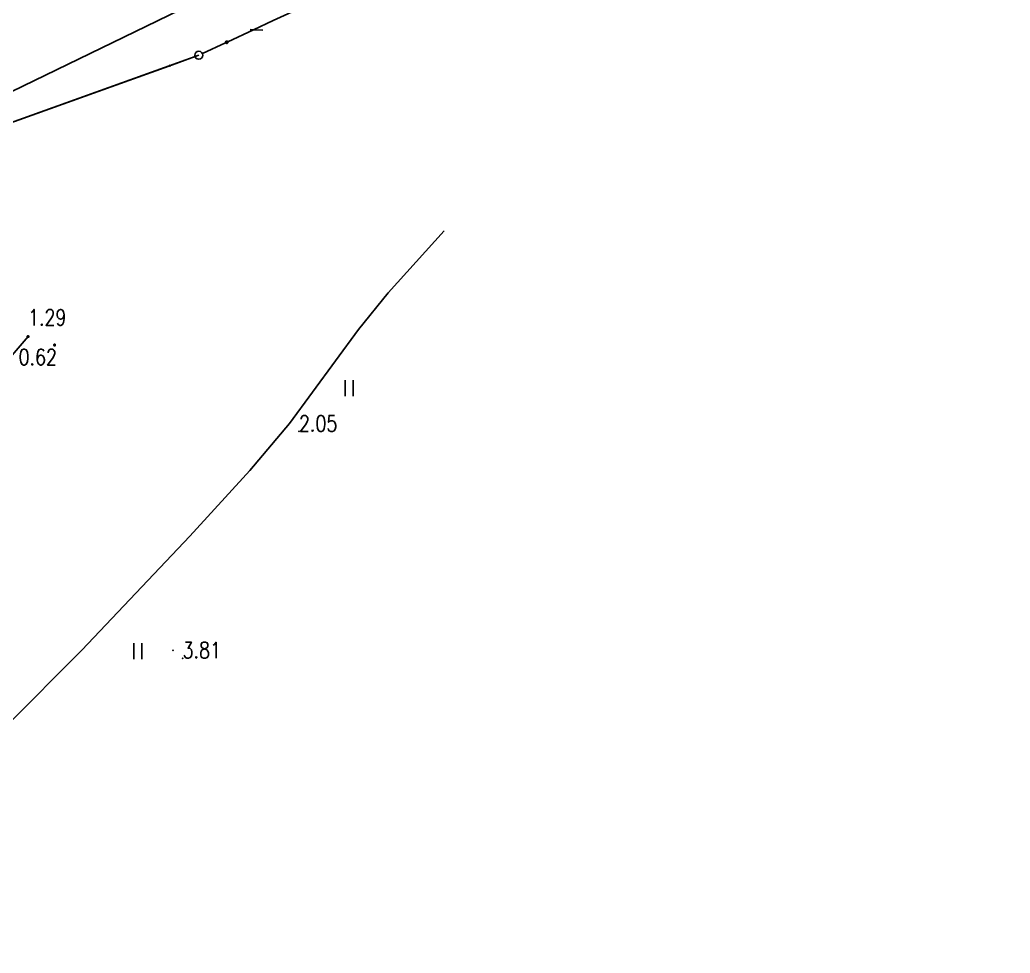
# Model space of a CAD drawing. Extents: x 500064 to 501389, y 2542464 to 2545400.
# Drawn here: x 501169.7 to 501231.7, y 2542989.7 to 2543048.1 of the extents above; entities that cross this region are included whole.
import ezdxf
from ezdxf.enums import TextEntityAlignment as Align

# ---------------------------------------------------------------- set-up
doc = ezdxf.new("R2010")
doc.units = 0
doc.header["$LTSCALE"] = 0.5
doc.linetypes.add('CENTER', pattern=[50.8, 31.75, -6.35, 6.35, -6.35])
doc.layers.get('0').update_dxf_attribs({"linetype": 'CONTINUOUS', "lineweight": 5})
doc.layers.add('GCD', color=8, linetype='CONTINUOUS')
doc.layers.add('地形图', color=8, linetype='CONTINUOUS')
doc.styles.add('HZ', font='romans.shx', dxfattribs={"width": 0.8, "bigfont": 'hztxt.shx'})
doc.linetypes.add('10421', pattern='A,2,[150,AAA.SHX,S=1,R=0,X=0,Y=1],1e-11', length=2)

# ---------------------------------------------------------------- blocks, each defined once
blk = doc.blocks.new('gc170')
at = {"linetype": 'Continuous'}
blk.add_circle((0, 0), 0.5, dxfattribs=at)
blk = doc.blocks.new('gc013c')
at = {"linetype": 'Continuous'}
blk.add_line((0.5, 0), (4, 0), dxfattribs=at)
at = {"linetype": 'Continuous', "const_width": 0.15, "flags": 128}
blk.add_lwpolyline([(3.775, 0, 1), (3.925, 0, 1)], format="xyb", close=True, dxfattribs=at)
blk = doc.blocks.new('GC200')
at = {"linetype": 'Continuous', "const_width": 0.2, "flags": 128}
blk.add_lwpolyline([(-0.1, 0, 1), (0.1, 0, 1)], format="xyb", close=True, dxfattribs=at)

msp = doc.modelspace()

# ---------------------------------------------------------------- linework, layer by layer
at = {"layer": '地形图', "linetype": 'Continuous'}
msp.add_line((501125.152, 2543025.828), (501179.006, 2543045.17), dxfattribs=at)
at = {"layer": '地形图'}
for points in [[(501182.704, 2543046.695), (501184.301, 2543047.442), (501185.546, 2543048.024), (501186.451, 2543048.447), (501224.229, 2543066.11), (501231.666, 2543069.588)], [(501147.258, 2543032.939), (501153.974, 2543036.205), (501165.64, 2543041.874), (501184.615, 2543051.096)], [(501184.898, 2543047.411), (501184.301, 2543047.442), (501184.099, 2543047.452)], [(501181.119, 2543045.954), (501182.568, 2543046.631), (501182.636, 2543046.663), (501182.704, 2543046.695)], [(501182.638, 2543046.588), (501182.645, 2543046.589), (501182.653, 2543046.59), (501182.661, 2543046.592), (501182.668, 2543046.595), (501182.675, 2543046.599), (501182.681, 2543046.603), (501182.687, 2543046.608), (501182.693, 2543046.614), (501182.698, 2543046.62), (501182.702, 2543046.627), (501182.705, 2543046.634), (501182.708, 2543046.641), (501182.71, 2543046.649), (501182.711, 2543046.657), (501182.711, 2543046.664), (501182.711, 2543046.669), (501182.711, 2543046.67), (501182.711, 2543046.672), (501182.709, 2543046.68), (501182.707, 2543046.688), (501182.704, 2543046.695), (501182.7, 2543046.702), (501182.696, 2543046.708), (501182.691, 2543046.714), (501182.69, 2543046.715), (501182.69, 2543046.716), (501182.686, 2543046.719), (501182.68, 2543046.724), (501182.674, 2543046.728), (501182.667, 2543046.731), (501182.66, 2543046.734), (501182.653, 2543046.736), (501182.645, 2543046.737), (501182.638, 2543046.738), (501182.63, 2543046.738), (501182.622, 2543046.737), (501182.615, 2543046.735), (501182.608, 2543046.733), (501182.601, 2543046.729), (501182.594, 2543046.725), (501182.588, 2543046.721), (501182.583, 2543046.716), (501182.578, 2543046.71), (501182.573, 2543046.704), (501182.569, 2543046.697), (501182.566, 2543046.69), (501182.564, 2543046.683), (501182.562, 2543046.676), (501182.561, 2543046.668), (501182.561, 2543046.661), (501182.561, 2543046.658), (501182.562, 2543046.656), (501182.562, 2543046.653), (501182.563, 2543046.646), (501182.565, 2543046.638), (501182.568, 2543046.631), (501182.572, 2543046.624), (501182.576, 2543046.618), (501182.582, 2543046.611), (501182.583, 2543046.61), (501182.587, 2543046.606), (501182.593, 2543046.602), (501182.6, 2543046.597), (501182.607, 2543046.594), (501182.614, 2543046.591), (501182.622, 2543046.589), (501182.627, 2543046.589), (501182.63, 2543046.588), (501182.638, 2543046.588)], [(501182.645, 2543046.737), (501182.561, 2543046.658), (501182.562, 2543046.656), (501182.69, 2543046.716), (501182.69, 2543046.715), (501182.636, 2543046.663), (501182.582, 2543046.611), (501182.583, 2543046.61), (501182.711, 2543046.67), (501182.711, 2543046.669), (501182.627, 2543046.589)], [(501190.057, 2543024.521), (501190.057, 2543025.521)], [(501190.557, 2543024.521), (501190.557, 2543025.521)], [(501176.816, 2543008.046), (501176.816, 2543009.046)], [(501177.316, 2543008.046), (501177.316, 2543009.046)]]:
    msp.add_lwpolyline(points, dxfattribs=at)
at = {"layer": '地形图', "linetype": '10421', "flags": 128}
for points in [[(501170.2, 2543028.243), (501157.782, 2543013.746), (501148.913, 2543004.953), (501143.049, 2543000.661), (501122.12, 2542994.552), (501113.278, 2542992.943), (501102.804, 2542991.657), (501099.327, 2542991.364), (501096.281, 2542991.256), (501085.851, 2542991.689), (501079.969, 2542991.808), (501076.595, 2542992.067), (501073.415, 2542992.457), (501061.778, 2542993.914), (501058.413, 2542994.04), (501056.16, 2542993.835), (501050.165, 2542992.587), (501045.257, 2542992.854), (501035.867, 2542993.666), (501027.238, 2542994.785), (501015.963, 2542996.789), (501010.909, 2542997.998), (501007.039, 2542999.015), (501002.9, 2543002.922), (500999.948, 2543006.511), (500997.245, 2543007.491), (500992.853, 2543007.409), (500989.434, 2543008.072), (500986.298, 2543010.151), (500983.623, 2543012.217), (500981.619, 2543013.905), (500980.032, 2543015.772), (500979.385, 2543016.754), (500978.515, 2543018.541), (500978.097, 2543020.149), (500977.923, 2543022.125), (500977.977, 2543023.526), (500977.987, 2543023.799), (500978.784, 2543029.225), (500979.513, 2543032.346), (500979.929, 2543034.753), (500979.966, 2543036.984), (500980.258, 2543039.454), (500980.456, 2543040.857), (500980.659, 2543041.684), (500981.289, 2543042.867), (500982.078, 2543043.682), (500982.61, 2543044.281), (500982.933, 2543045.14), (500982.938, 2543045.886), (500982.645, 2543046.453)], [(500754.203, 2542974.695), (500766.756, 2542979.856), (500771.623, 2542981.856), (500781.237, 2542982.491), (500786.024, 2542983.55), (500800.67, 2542986.791), (500806.428, 2542987.484), (500807.978, 2542983.96), (500810.981, 2542970.388), (500810.231, 2542968.694), (500811.306, 2542955.454), (500814.267, 2542955.752), (500815.332, 2542919.979), (500816.974, 2542911.232), (500820.027, 2542898.551), (500822.57, 2542885.284), (500823.999, 2542874), (500824.709, 2542862.41), (500825.755, 2542857.145), (500831.565, 2542824.91), (500833.464, 2542814.092), (500834.25, 2542812.692), (500834.285, 2542812.631), (500835.498, 2542807.063), (500836.163, 2542806.226), (500836.427, 2542805.361), (500836.608, 2542804.445), (500837.116, 2542800.81), (500837.792, 2542796.37), (500838.044, 2542793.116), (500837.987, 2542791.001), (500837.869, 2542789.132), (500837.871, 2542786.994), (500838.011, 2542783.971), (500839.096, 2542779.115), (500840.223, 2542774.863), (500841.15, 2542770.816), (500841.902, 2542767.907), (500842.468, 2542765.354), (500843.041, 2542761.362), (500842.763, 2542759.962), (500843.616, 2542755.054), (500844.521, 2542748.413), (500846.324, 2542732.29), (500846.754, 2542726.443), (500847.689, 2542723.418), (500854.649, 2542700.048), (500855.09, 2542699.943), (500858.298, 2542699.182), (500850.693, 2542722.64), (500851.439, 2542724.29), (500851.909, 2542726.528), (500852.204, 2542728.454), (500852.562, 2542730.905), (500852.714, 2542732.854), (500852.624, 2542741.836), (500852.113, 2542746.665), (500851.754, 2542750.779), (500849.371, 2542753.466), (500848.798, 2542758.505), (500849.085, 2542762.204), (500848.623, 2542768.831), (500845.934, 2542785.506), (500845.042, 2542798.204), (500844.494, 2542803.044), (500843.723, 2542805.076), (500842.639, 2542806.261), (500840.726, 2542807.863), (500839.662, 2542813.715), (500839, 2542816.562), (500838.077, 2542819.972), (500834.804, 2542838.464), (500832.418, 2542855.46), (500829.995, 2542873.409), (500829.605, 2542876.218), (500829.128, 2542879.144), (500828.835, 2542880.616), (500827.521, 2542886.528), (500825.949, 2542892.949), (500824.779, 2542897.856), (500823.22, 2542905.406), (500822.712, 2542908.768), (500822.287, 2542912.716), (500821.557, 2542920.901), (500817.898, 2542920.58), (500817.649, 2542956.094), (500816.583, 2542960.45), (500816.1, 2542970.382), (500815.529, 2542978.477), (500815.494, 2542984.207), (500815.638, 2542987.326), (500815.783, 2542989.782), (500815.828, 2542990.167), (500816.047, 2542990.819), (500816.36, 2542991.191), (500816.876, 2542991.479), (500817.597, 2542991.669), (500820.79, 2542992.117), (500825.962, 2542992.799), (500831.554, 2542993.527), (500833.603, 2542993.788), (500834.268, 2542993.813), (500835.917, 2542993.668), (500837.277, 2542997.218), (500847.327, 2542998.788), (500852.507, 2542997.898), (500857.497, 2542998.421), (500866.435, 2542999.958), (500868.339, 2542999.958), (500877.436, 2543001.987), (500883.589, 2543003.61), (500883.838, 2543003.634), (500898.384, 2543004.793), (500910.656, 2543007.233), (500925.139, 2543009.502), (500943.109, 2543010.488), (500961.295, 2543011.662), (500971.348, 2543007.629), (500977.238, 2543002.479), (500975.728, 2543000.389), (500988.993, 2542994.361), (500993.388, 2542992.284), (500997.059, 2542990.332), (500998.052, 2542989.806), (501004.587, 2542986.783), (501007.126, 2542985.473), (501009.481, 2542984.17), (501011.153, 2542983.218), (501012.799, 2542982.6), (501014.711, 2542982.36), (501018.28, 2542982.212), (501036.032, 2542981.946), (501049.83, 2542981.54), (501053.699, 2542981.364), (501060.811, 2542981.03), (501068.164, 2542980.612), (501074.273, 2542979.952), (501077.348, 2542979.504), (501080.342, 2542978.964), (501082.603, 2542978.416), (501085.519, 2542977.537), (501089.257, 2542976.244), (501091.455, 2542975.57), (501093.527, 2542975.247), (501100.687, 2542976.721), (501106.438, 2542977.058), (501111.595, 2542977.501), (501115.833, 2542978.212), (501120.394, 2542979.147), (501130.098, 2542981.504), (501138.147, 2542984.689), (501145.934, 2542987.982), (501159.061, 2542995.793), (501160.733, 2542996.98), (501168.84, 2543003.851), (501173.559, 2543008.622), (501180.329, 2543015.742), (501184.08, 2543019.869), (501186.556, 2543022.802), (501190.889, 2543028.689), (501192.739, 2543030.989), (501196.244, 2543034.859)]]:
    msp.add_lwpolyline(points, dxfattribs=at)
at = {"layer": '地形图', "linetype": 'Continuous', "flags": 128}
msp.add_lwpolyline([(501051.846, 2543009.925), (501061.259, 2543005.055), (501092.261, 2543013.648), (501123.27, 2543025.152), (501180.888, 2543045.846)], dxfattribs=at)
at = {"layer": '地形图', "ltscale": 10}
for p in [(501186.556, 2543022.802), (501179.274, 2543008.612)]:
    msp.add_point(p, dxfattribs=at)
at = {"layer": '地形图', "linetype": 'CENTER'}
for p in [(501187.156, 2543022.306, 2.05), (501179.874, 2543008.116, 3.81)]:
    msp.add_point(p, dxfattribs=at)

# ---------------------------------------------------------------- block references
at = {"layer": '地形图', "linetype": 'Continuous', "xscale": 0.5, "yscale": 0.5}
msp.add_blockref('gc170', (501180.888, 2543045.846), dxfattribs=at)
at = {"layer": '地形图', "linetype": 'Continuous', "xscale": 0.5000000000326067, "yscale": 0.5, "rotation": 199.7563264746852}
msp.add_blockref('gc013c', (501180.888, 2543045.846), dxfattribs=at)
at = {"layer": '地形图', "linetype": 'Continuous'}
ref = msp.add_blockref('GC200', (501170.2, 2543028.243, 1.293), dxfattribs=dict(at, xscale=0.5, yscale=0.5, zscale=0.5))
ref.add_attrib('height', '1.29', dxfattribs={"layer": 'GCD', "linetype": 'Continuous', "height": 1, "style": 'HZ', "width": 0.8}).set_placement((501170.2, 2543029.443, 1.29), align=Align.MIDDLE_LEFT)
ref = msp.add_blockref('GC200', (501171.86, 2543027.713, 0.615), dxfattribs=dict(at, xscale=0.5, yscale=0.5, zscale=0.5))
ref.add_attrib('height', '0.62', dxfattribs={"layer": 'GCD', "linetype": 'Continuous', "height": 1, "style": 'HZ', "width": 0.8}).set_placement((501169.61, 2543026.963, 0.62), align=Align.MIDDLE_LEFT)

# ---------------------------------------------------------------- texts
at = {"layer": '地形图', "ltscale": 10, "style": 'HZ', "width": 0.8}
for s, p in [('2.05', (501187.156, 2543022.306)), ('3.81', (501179.874, 2543008.116))]:
    msp.add_text(s, height=1, dxfattribs=at).set_placement(p)

doc.saveas('drawing.dxf')
